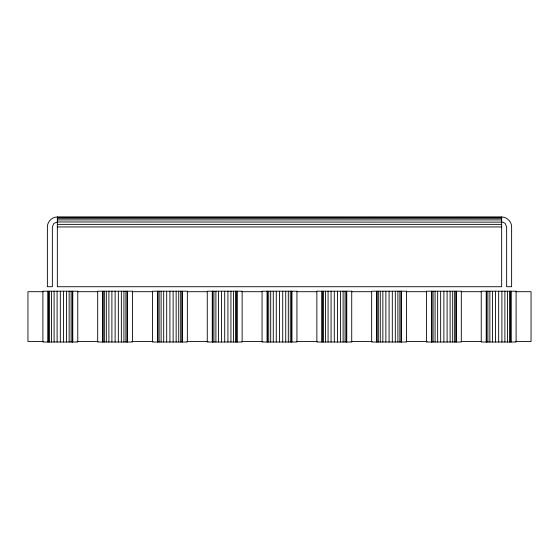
<?xml version="1.0" encoding="UTF-8"?>
<svg xmlns="http://www.w3.org/2000/svg" width="559" height="559" viewBox="0 0 559 559"><rect width="100%" height="100%" fill="white"/><g stroke="black" fill="none" stroke-linecap="round" stroke-linejoin="round"><path stroke-width="0.84" d="M57.339 216.983C52.008 216.955 47.34 221.616 47.375 226.947L47.375 286.725L52.357 286.725L52.357 226.947L53.818 223.425L57.339 221.965L502.953 222.14L505.182 223.425L506.643 226.947L506.643 286.725L511.625 286.725L511.625 226.947C511.66 221.616 506.992 216.955 501.661 216.983L57.339 216.983L57.339 286.725L501.661 286.725L501.661 216.983M57.339 217.325L501.661 217.325M57.339 218.317L501.661 218.317M57.339 219.904L501.661 219.904M57.339 224.369L501.661 224.369M57.339 226.947L501.661 226.947M43.357 291.707L27.95 291.707L27.95 341.514L43.357 341.514M77.764 291.707L97.685 291.707M132.553 291.707L152.481 291.707M187.349 291.707L207.27 291.707M242.138 291.707L262.066 291.707M296.934 291.707L316.862 291.707M351.73 291.707L371.651 291.707M406.519 291.707L426.447 291.707M461.315 291.707L481.236 291.707M515.643 291.707L531.05 291.707L531.05 341.514L515.643 341.514M77.065 341.514L98.014 341.514M131.903 341.514L153.012 341.514M186.909 341.514L208.004 341.514M241.921 341.514L262.877 341.514M296.172 341.514L317.121 341.514M351.073 341.514L372.119 341.514M406.086 341.514L427.118 341.514M461.098 341.514L481.236 341.514M511.129 291.204L511.129 342.017M510.702 291.204L510.702 342.017M509.459 291.204L509.459 342.017M507.481 291.204L507.481 342.017M504.896 291.204L504.896 342.017M501.898 291.204L501.898 342.017M498.67 291.204L498.67 342.017M495.449 291.204L495.449 342.017M492.444 291.204L492.444 342.017M489.866 291.204L489.866 342.017M487.888 291.204L487.888 342.017M486.644 291.204L486.644 342.017M486.218 291.204L486.218 342.017M456.333 291.204L456.333 342.017M455.906 291.204L455.906 342.017M454.663 291.204L454.663 342.017M452.685 291.204L452.685 342.017M450.107 291.204L450.107 342.017M447.102 291.204L447.102 342.017M443.881 291.204L443.881 342.017M440.653 291.204L440.653 342.017M437.655 291.204L437.655 342.017M435.077 291.204L435.077 342.017M433.092 291.204L433.092 342.017M431.848 291.204L431.848 342.017M431.429 291.204L431.429 342.017M401.537 291.204L401.537 342.017M401.117 291.204L401.117 342.017M399.874 291.204L399.874 342.017M397.889 291.204L397.889 342.017M395.311 291.204L395.311 342.017M392.306 291.204L392.306 342.017M389.085 291.204L389.085 342.017M385.864 291.204L385.864 342.017M382.859 291.204L382.859 342.017M380.281 291.204L380.281 342.017M378.303 291.204L378.303 342.017M377.059 291.204L377.059 342.017M376.633 291.204L376.633 342.017M346.748 291.204L346.748 342.017M346.321 291.204L346.321 342.017M345.078 291.204L345.078 342.017M343.1 291.204L343.1 342.017M340.522 291.204L340.522 342.017M337.517 291.204L337.517 342.017M334.296 291.204L334.296 342.017M331.068 291.204L331.068 342.017M328.063 291.204L328.063 342.017M325.485 291.204L325.485 342.017M323.507 291.204L323.507 342.017M322.263 291.204L322.263 342.017M321.837 291.204L321.837 342.017M291.952 291.204L291.952 342.017M291.525 291.204L291.525 342.017M290.282 291.204L290.282 342.017M288.304 291.204L288.304 342.017M285.726 291.204L285.726 342.017M282.721 291.204L282.721 342.017M279.5 291.204L279.5 342.017M276.279 291.204L276.279 342.017M273.274 291.204L273.274 342.017M270.696 291.204L270.696 342.017M268.718 291.204L268.718 342.017M267.475 291.204L267.475 342.017M267.048 291.204L267.048 342.017M237.163 291.204L237.163 342.017M236.737 291.204L236.737 342.017M235.493 291.204L235.493 342.017M233.515 291.204L233.515 342.017M230.937 291.204L230.937 342.017M227.932 291.204L227.932 342.017M224.704 291.204L224.704 342.017M221.483 291.204L221.483 342.017M218.478 291.204L218.478 342.017M215.9 291.204L215.9 342.017M213.922 291.204L213.922 342.017M212.679 291.204L212.679 342.017M212.252 291.204L212.252 342.017M182.367 291.204L182.367 342.017M181.941 291.204L181.941 342.017M180.697 291.204L180.697 342.017M178.719 291.204L178.719 342.017M176.141 291.204L176.141 342.017M173.136 291.204L173.136 342.017M169.915 291.204L169.915 342.017M166.694 291.204L166.694 342.017M163.689 291.204L163.689 342.017M161.111 291.204L161.111 342.017M159.126 291.204L159.126 342.017M157.883 291.204L157.883 342.017M157.463 291.204L157.463 342.017M127.571 291.204L127.571 342.017M127.152 291.204L127.152 342.017M125.908 291.204L125.908 342.017M123.923 291.204L123.923 342.017M121.345 291.204L121.345 342.017M118.347 291.204L118.347 342.017M115.119 291.204L115.119 342.017M111.898 291.204L111.898 342.017M108.893 291.204L108.893 342.017M106.315 291.204L106.315 342.017M104.337 291.204L104.337 342.017M103.094 291.204L103.094 342.017M102.667 291.204L102.667 342.017M72.782 291.204L72.782 342.017M72.356 291.204L72.356 342.017M71.112 291.204L71.112 342.017M69.134 291.204L69.134 342.017M66.556 291.204L66.556 342.017M63.551 291.204L63.551 342.017M60.33 291.204L60.33 342.017M57.102 291.204L57.102 342.017M54.104 291.204L54.104 342.017M51.519 291.204L51.519 342.017M49.541 291.204L49.541 342.017M48.298 291.204L48.298 342.017M47.871 291.204L47.871 342.017M77.764 291.204L42.896 291.204L42.896 342.017L77.764 342.017L77.764 291.204M132.553 291.204L97.685 291.204L97.685 342.017L132.553 342.017L132.553 291.204M187.349 291.204L152.481 291.204L152.481 342.017L187.349 342.017L187.349 291.204M242.138 291.204L207.27 291.204L207.27 342.017L242.138 342.017L242.138 291.204M296.934 291.204L262.066 291.204L262.066 342.017L296.934 342.017L296.934 291.204M351.73 291.204L316.862 291.204L316.862 342.017L351.73 342.017L351.73 291.204M406.519 291.204L371.651 291.204L371.651 342.017L406.519 342.017L406.519 291.204M461.315 291.204L426.447 291.204L426.447 342.017L461.315 342.017L461.315 291.204M516.104 291.204L481.236 291.204L481.236 342.017L516.104 342.017L516.104 291.204"/></g></svg>
